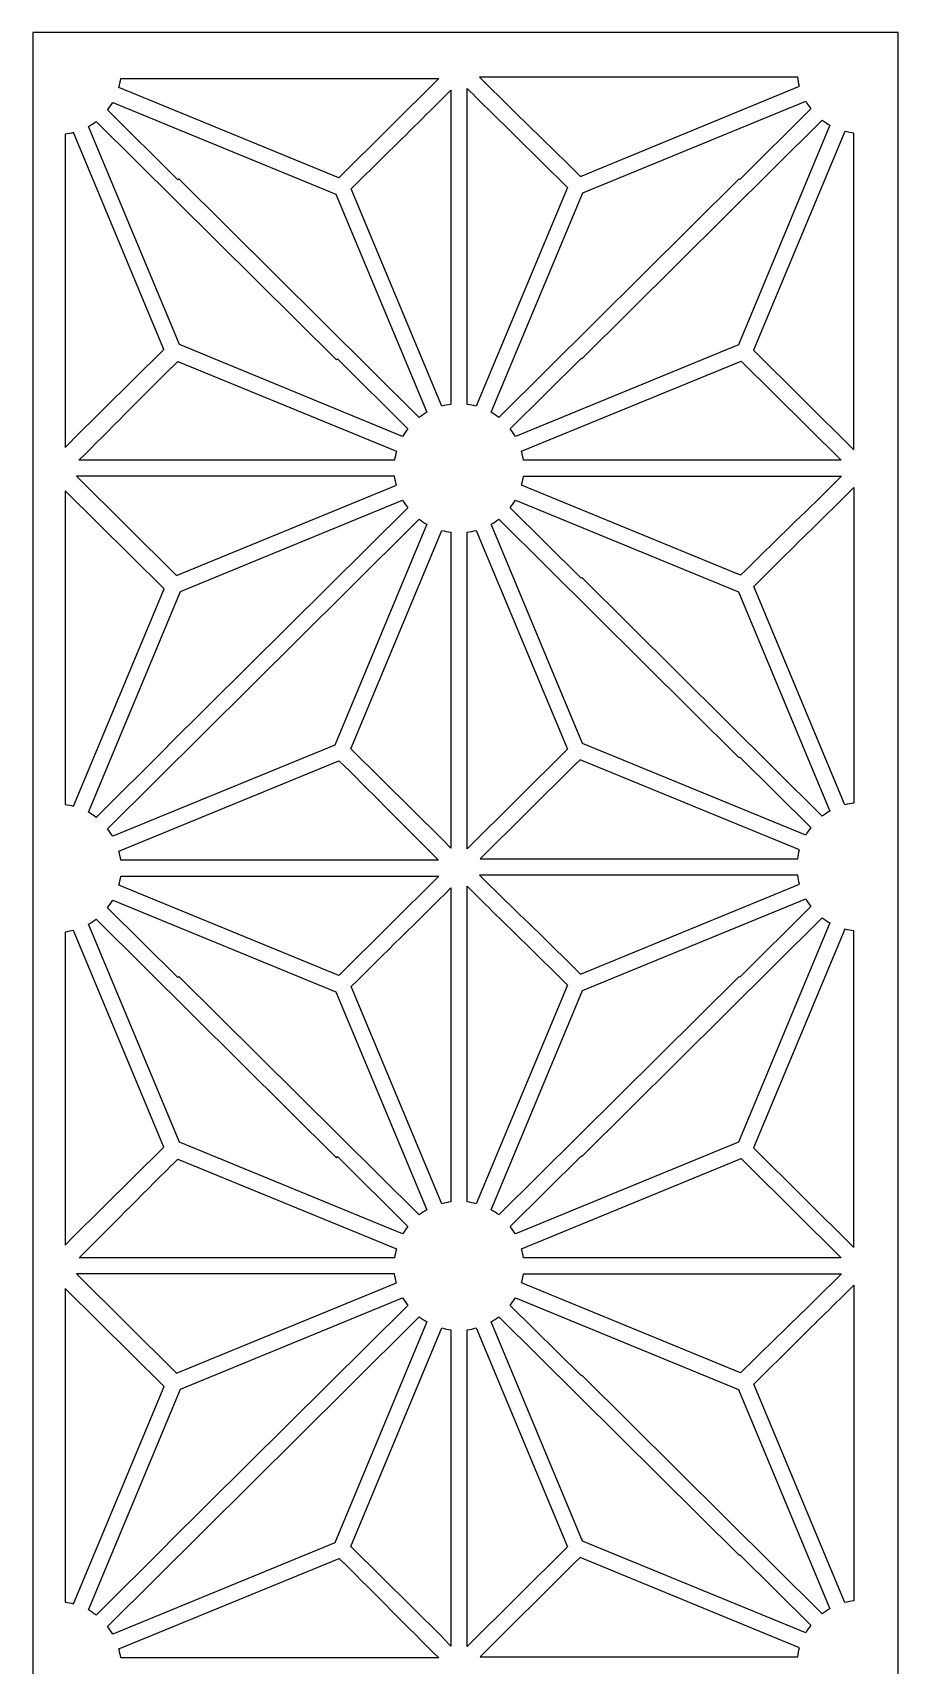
# Model space of a CAD drawing. Header units: centimetres. Extents: x -9 to 6.6, y -13.7 to 14.
# Drawn here: x -0.7 to 6.64, y 0.12 to 13.98 of the extents above; entities that cross this region are included whole.
import ezdxf

# ---------------------------------------------------------------- set-up
doc = ezdxf.new("R2010")
doc.units = ezdxf.units.CM
doc.header["$MEASUREMENT"] = 0
doc.layers.add('layer 1', color=7, linetype='Continuous')

msp = doc.modelspace()

# ---------------------------------------------------------------- linework, layer by layer
at = {"layer": 'layer 1', "color": 242}
for points, knots in [([(6.64498, 13.97715), (6.64498, 13.97715), (6.64498, 13.97714), (6.64498, 13.97714), (6.64498, 13.97714), (6.64498, 13.97714), (6.64498, 13.21276), (6.64498, 13.21276), (6.64498, 13.21276), (6.64498, 13.21276), (6.64498, 13.10754), (6.64498, 13.10754), (6.64498, 13.10754), (6.64498, 13.10754), (6.64498, 12.75012), (6.64498, 12.75012), (6.64498, 12.75012), (6.64498, 12.75012), (6.64498, 10.67243), (6.64498, 10.67243), (6.64498, 10.67243), (6.64498, 10.67243), (6.64498, 10.47246), (6.64498, 10.47246), (6.64498, 10.47246), (6.64498, 10.47246), (6.64498, 10.06116), (6.64498, 10.06116), (6.64498, 10.06116), (6.64498, 10.06116), (6.64498, 9.86755), (6.64498, 9.86755), (6.64498, 9.86755), (6.64498, 9.86755), (6.64498, 7.80981), (6.64498, 7.80981), (6.64498, 7.80981), (6.64498, 7.80981), (6.64498, 7.4524), (6.64498, 7.4524), (6.64498, 7.4524), (6.64498, 7.4524), (6.64498, 7.34716), (6.64498, 7.34716), (6.64498, 7.34716), (6.64498, 7.34716), (6.64498, 6.4402), (6.64498, 6.4402), (6.64498, 6.4402), (6.64498, 6.4402), (6.64498, 6.33498), (6.64498, 6.33498), (6.64498, 6.33498), (6.64498, 6.33498), (6.64498, 5.97756), (6.64498, 5.97756), (6.64498, 5.97756), (6.64498, 5.97756), (6.64498, 3.89988), (6.64498, 3.89988), (6.64498, 3.89988), (6.64498, 3.89988), (6.64498, 3.69991), (6.64498, 3.69991), (6.64498, 3.69991), (6.64498, 3.69991), (6.64498, 3.28861), (6.64498, 3.28861), (6.64498, 3.28861), (6.64498, 3.28861), (6.64498, 3.095), (6.64498, 3.095), (6.64498, 3.095), (6.64498, 3.095), (6.64498, 1.03726), (6.64498, 1.03726), (6.64498, 1.03726), (6.64498, 1.03726), (6.64498, 0.67984), (6.64498, 0.67984), (6.64498, 0.67984), (6.64498, 0.67984), (6.64498, 0.57461), (6.64498, 0.57461), (6.64498, 0.57461), (6.64498, 0.57461), (6.64498, -0.33235), (6.64498, -0.33235), (6.64498, -0.33235), (6.64498, -0.33235), (6.64498, -0.43758), (6.64498, -0.43758), (6.64498, -0.43758), (6.64498, -0.43758), (6.64498, -0.795), (6.64498, -0.795), (6.64498, -0.795), (6.64498, -0.795), (6.64498, -2.87268), (6.64498, -2.87268), (6.64498, -2.87268), (6.64498, -2.87268), (6.64498, -3.07265), (6.64498, -3.07265), (6.64498, -3.07265), (6.64498, -3.07265), (6.64498, -3.48395), (6.64498, -3.48395), (6.64498, -3.48395), (6.64498, -3.48395), (6.64498, -3.67756), (6.64498, -3.67756), (6.64498, -3.67756), (6.64498, -3.67756), (6.64498, -5.7353), (6.64498, -5.7353), (6.64498, -5.7353), (6.64498, -5.7353), (6.64498, -6.09272), (6.64498, -6.09272), (6.64498, -6.09272), (6.64498, -6.09272), (6.64498, -6.19795), (6.64498, -6.19795), (6.64498, -6.19795), (6.64498, -6.19795), (6.64498, -7.10491), (6.64498, -7.10491), (6.64498, -7.10491), (6.64498, -7.10491), (6.64498, -7.21014), (6.64498, -7.21014), (6.64498, -7.21014), (6.64498, -7.21014), (6.64498, -7.56755), (6.64498, -7.56755), (6.64498, -7.56755), (6.64498, -7.56755), (6.64498, -9.64524), (6.64498, -9.64524), (6.64498, -9.64524), (6.64498, -9.64524), (6.64498, -9.84521), (6.64498, -9.84521), (6.64498, -9.84521), (6.64498, -9.84521), (6.64498, -10.26286), (6.64498, -10.26286), (6.64498, -10.26286), (6.64498, -10.26286), (6.64498, -10.45647), (6.64498, -10.45647), (6.64498, -10.45647), (6.64498, -10.45647), (6.64498, -12.51421), (6.64498, -12.51421), (6.64498, -12.51421), (6.64498, -12.51421), (6.64498, -12.87163), (6.64498, -12.87163), (6.64498, -12.87163), (6.64498, -12.87163), (6.64498, -12.97686), (6.64498, -12.97686), (6.64498, -12.97686), (6.64498, -12.97686), (6.64498, -13.65199), (6.64498, -13.65199), (6.64498, -13.65199), (6.64498, -13.65199), (6.64498, -13.65199), (6.64498, -13.65199), (6.64498, -13.65199), (6.64498, -13.65199), (5.61894, -13.65199), (5.61894, -13.65199), (5.61894, -13.65199), (5.61894, -13.65199), (5.61894, -13.65199), (5.61894, -13.65199), (5.61894, -13.65199), (5.61894, -13.65199), (3.24766, -13.65199), (3.24766, -13.65199), (3.24766, -13.65199), (3.24766, -13.65199), (3.24766, -13.65199), (3.24766, -13.65199), (3.24766, -13.65199), (3.24766, -13.65199), (3.04619, -13.65199), (3.04619, -13.65199), (3.04619, -13.65199), (3.04619, -13.65199), (3.04619, -13.65199), (3.04619, -13.65199), (3.04619, -13.65199), (3.04619, -13.65199), (2.80461, -13.65199), (2.80461, -13.65199), (2.80461, -13.65199), (2.80461, -13.65199), (2.80461, -13.65199), (2.80461, -13.65199), (2.80461, -13.65199), (2.80461, -13.65199), (2.60235, -13.65199), (2.60235, -13.65199), (2.60235, -13.65199), (2.60235, -13.65199), (2.60235, -13.65199), (2.60235, -13.65199), (2.60235, -13.65199), (2.60235, -13.65199), (0.19562, -13.65199), (0.19562, -13.65199), (0.19562, -13.65199), (0.19562, -13.65199), (0.19562, -13.65199), (0.19562, -13.65199), (0.19562, -13.65199), (0.19562, -13.65199), (-0.69831, -13.65199), (-0.69831, -13.65199), (-0.69831, -13.65199), (-0.69831, -13.65199), (-0.69831, -13.65199), (-0.69831, -13.65199), (-0.69831, -13.65199), (-0.69831, -13.65199), (-0.69831, -12.78123), (-0.69831, -12.78123), (-0.69831, -12.78123), (-0.69831, -12.78123), (-0.69831, -10.34412), (-0.69831, -10.34412), (-0.69831, -10.34412), (-0.69831, -10.34412), (-0.69831, -10.13921), (-0.69831, -10.13921), (-0.69831, -10.13921), (-0.69831, -10.13921), (-0.69831, -10.11403), (-0.69831, -10.11403), (-0.69831, -10.11403), (-0.69831, -10.11403), (-0.69831, -9.97725), (-0.69831, -9.97725), (-0.69831, -9.97725), (-0.69831, -9.97725), (-0.69831, -9.95568), (-0.69831, -9.95568), (-0.69831, -9.95568), (-0.69831, -9.95568), (-0.69831, -9.76189), (-0.69831, -9.76189), (-0.69831, -9.76189), (-0.69831, -9.76189), (-0.69831, -7.32117), (-0.69831, -7.32117), (-0.69831, -7.32117), (-0.69831, -7.32117), (-0.69831, -6.00232), (-0.69831, -6.00232), (-0.69831, -6.00232), (-0.69831, -6.00232), (-0.69831, -3.56784), (-0.69831, -3.56784), (-0.69831, -3.56784), (-0.69831, -3.56784), (-0.69831, -3.36782), (-0.69831, -3.36782), (-0.69831, -3.36782), (-0.69831, -3.36782), (-0.69831, -3.34264), (-0.69831, -3.34264), (-0.69831, -3.34264), (-0.69831, -3.34264), (-0.69831, -3.20586), (-0.69831, -3.20586), (-0.69831, -3.20586), (-0.69831, -3.20586), (-0.69831, -3.1843), (-0.69831, -3.1843), (-0.69831, -3.1843), (-0.69831, -3.1843), (-0.69831, -2.98933), (-0.69831, -2.98933), (-0.69831, -2.98933), (-0.69831, -2.98933), (-0.69831, -0.54861), (-0.69831, -0.54861), (-0.69831, -0.54861), (-0.69831, -0.54861), (-0.69831, 0.77024), (-0.69831, 0.77024), (-0.69831, 0.77024), (-0.69831, 0.77024), (-0.69831, 3.20355), (-0.69831, 3.20355), (-0.69831, 3.20355), (-0.69831, 3.20355), (-0.69831, 3.40356), (-0.69831, 3.40356), (-0.69831, 3.40356), (-0.69831, 3.40356), (-0.69831, 3.42874), (-0.69831, 3.42874), (-0.69831, 3.42874), (-0.69831, 3.42874), (-0.69831, 3.56552), (-0.69831, 3.56552), (-0.69831, 3.56552), (-0.69831, 3.56552), (-0.69831, 3.58709), (-0.69831, 3.58709), (-0.69831, 3.58709), (-0.69831, 3.58709), (-0.69831, 3.78322), (-0.69831, 3.78322), (-0.69831, 3.78322), (-0.69831, 3.78322), (-0.69831, 6.22395), (-0.69831, 6.22395), (-0.69831, 6.22395), (-0.69831, 6.22395), (-0.69831, 7.54279), (-0.69831, 7.54279), (-0.69831, 7.54279), (-0.69831, 7.54279), (-0.69831, 9.97493), (-0.69831, 9.97493), (-0.69831, 9.97493), (-0.69831, 9.97493), (-0.69831, 10.17495), (-0.69831, 10.17495), (-0.69831, 10.17495), (-0.69831, 10.17495), (-0.69831, 10.20013), (-0.69831, 10.20013), (-0.69831, 10.20013), (-0.69831, 10.20013), (-0.69831, 10.33691), (-0.69831, 10.33691), (-0.69831, 10.33691), (-0.69831, 10.33691), (-0.69831, 10.35847), (-0.69831, 10.35847), (-0.69831, 10.35847), (-0.69831, 10.35847), (-0.69831, 10.55578), (-0.69831, 10.55578), (-0.69831, 10.55578), (-0.69831, 10.55578), (-0.69831, 12.99651), (-0.69831, 12.99651), (-0.69831, 12.99651), (-0.69831, 12.99651), (-0.69831, 13.97714), (-0.69831, 13.97714), (-0.69831, 13.97714), (-0.69831, 13.97714), (-0.69831, 13.97715), (-0.69831, 13.97715), (-0.69831, 13.97715), (-0.69831, 13.97715), (-0.0525, 13.97715), (-0.0525, 13.97715), (-0.0525, 13.97715), (-0.0525, 13.97715), (-0.0525, 13.97714), (-0.0525, 13.97714), (-0.0525, 13.97714), (-0.0525, 13.97714), (0.10287, 13.97714), (0.10287, 13.97714), (0.10287, 13.97714), (0.10287, 13.97714), (0.10287, 13.97715), (0.10287, 13.97715), (0.10287, 13.97715), (0.10287, 13.97715), (0.46266, 13.97715), (0.46266, 13.97715), (0.46266, 13.97715), (0.46266, 13.97715), (0.46266, 13.97714), (0.46266, 13.97714), (0.46266, 13.97714), (0.46266, 13.97714), (2.49027, 13.97714), (2.49027, 13.97714), (2.49027, 13.97714), (2.49027, 13.97714), (2.49027, 13.97715), (2.49027, 13.97715), (2.49027, 13.97715), (2.49027, 13.97715), (2.69915, 13.97715), (2.69915, 13.97715), (2.69915, 13.97715), (2.69915, 13.97715), (2.69915, 13.97714), (2.69915, 13.97714), (2.69915, 13.97714), (2.69915, 13.97714), (2.84944, 13.97714), (2.84944, 13.97714), (2.84944, 13.97714), (2.84944, 13.97714), (2.84944, 13.97715), (2.84944, 13.97715), (2.84944, 13.97715), (2.84944, 13.97715), (2.98713, 13.97715), (2.98713, 13.97715), (2.98713, 13.97715), (2.98713, 13.97715), (2.98713, 13.97714), (2.98713, 13.97714), (2.98713, 13.97714), (2.98713, 13.97714), (3.14598, 13.97714), (3.14598, 13.97714), (3.14598, 13.97714), (3.14598, 13.97714), (3.14598, 13.97715), (3.14598, 13.97715), (3.14598, 13.97715), (3.14598, 13.97715), (3.34114, 13.97715), (3.34114, 13.97715), (3.34114, 13.97715), (3.34114, 13.97715), (3.34114, 13.97714), (3.34114, 13.97714), (3.34114, 13.97714), (3.34114, 13.97714), (5.40204, 13.97714), (5.40204, 13.97714), (5.40204, 13.97714), (5.40204, 13.97714), (5.40204, 13.97715), (5.40204, 13.97715), (5.40204, 13.97715), (5.40204, 13.97715), (5.76183, 13.97715), (5.76183, 13.97715), (5.76183, 13.97715), (5.76183, 13.97715), (5.76183, 13.97714), (5.76183, 13.97714), (5.76183, 13.97714), (5.76183, 13.97714), (5.88476, 13.97714), (5.88476, 13.97714), (5.88476, 13.97714), (5.88476, 13.97714), (5.88476, 13.97715), (5.88476, 13.97715), (5.88476, 13.97715), (5.88476, 13.97715), (6.64498, 13.97715), (6.64498, 13.97715)], [0, 0, 0, 0, 0.00854701, 0.00854701, 0.00854701, 0.00854701, 0.01709402, 0.01709402, 0.01709402, 0.01709402, 0.02564103, 0.02564103, 0.02564103, 0.02564103, 0.03418803, 0.03418803, 0.03418803, 0.03418803, 0.04273504, 0.04273504, 0.04273504, 0.04273504, 0.05128205, 0.05128205, 0.05128205, 0.05128205, 0.05982906, 0.05982906, 0.05982906, 0.05982906, 0.06837607, 0.06837607, 0.06837607, 0.06837607, 0.07692308, 0.07692308, 0.07692308, 0.07692308, 0.08547009, 0.08547009, 0.08547009, 0.08547009, 0.09401709, 0.09401709, 0.09401709, 0.09401709, 0.1025641, 0.1025641, 0.1025641, 0.1025641, 0.11111111, 0.11111111, 0.11111111, 0.11111111, 0.11965812, 0.11965812, 0.11965812, 0.11965812, 0.12820513, 0.12820513, 0.12820513, 0.12820513, 0.13675214, 0.13675214, 0.13675214, 0.13675214, 0.14529915, 0.14529915, 0.14529915, 0.14529915, 0.15384615, 0.15384615, 0.15384615, 0.15384615, 0.16239316, 0.16239316, 0.16239316, 0.16239316, 0.17094017, 0.17094017, 0.17094017, 0.17094017, 0.17948718, 0.17948718, 0.17948718, 0.17948718, 0.18803419, 0.18803419, 0.18803419, 0.18803419, 0.1965812, 0.1965812, 0.1965812, 0.1965812, 0.20512821, 0.20512821, 0.20512821, 0.20512821, 0.21367521, 0.21367521, 0.21367521, 0.21367521, 0.22222222, 0.22222222, 0.22222222, 0.22222222, 0.23076923, 0.23076923, 0.23076923, 0.23076923, 0.23931624, 0.23931624, 0.23931624, 0.23931624, 0.24786325, 0.24786325, 0.24786325, 0.24786325, 0.25641026, 0.25641026, 0.25641026, 0.25641026, 0.26495726, 0.26495726, 0.26495726, 0.26495726, 0.27350427, 0.27350427, 0.27350427, 0.27350427, 0.28205128, 0.28205128, 0.28205128, 0.28205128, 0.29059829, 0.29059829, 0.29059829, 0.29059829, 0.2991453, 0.2991453, 0.2991453, 0.2991453, 0.30769231, 0.30769231, 0.30769231, 0.30769231, 0.31623932, 0.31623932, 0.31623932, 0.31623932, 0.32478632, 0.32478632, 0.32478632, 0.32478632, 0.33333333, 0.33333333, 0.33333333, 0.33333333, 0.34188034, 0.34188034, 0.34188034, 0.34188034, 0.35042735, 0.35042735, 0.35042735, 0.35042735, 0.35897436, 0.35897436, 0.35897436, 0.35897436, 0.36752137, 0.36752137, 0.36752137, 0.36752137, 0.37606838, 0.37606838, 0.37606838, 0.37606838, 0.38461538, 0.38461538, 0.38461538, 0.38461538, 0.39316239, 0.39316239, 0.39316239, 0.39316239, 0.4017094, 0.4017094, 0.4017094, 0.4017094, 0.41025641, 0.41025641, 0.41025641, 0.41025641, 0.41880342, 0.41880342, 0.41880342, 0.41880342, 0.42735043, 0.42735043, 0.42735043, 0.42735043, 0.43589744, 0.43589744, 0.43589744, 0.43589744, 0.44444444, 0.44444444, 0.44444444, 0.44444444, 0.45299145, 0.45299145, 0.45299145, 0.45299145, 0.46153846, 0.46153846, 0.46153846, 0.46153846, 0.47008547, 0.47008547, 0.47008547, 0.47008547, 0.47863248, 0.47863248, 0.47863248, 0.47863248, 0.48717949, 0.48717949, 0.48717949, 0.48717949, 0.4957265, 0.4957265, 0.4957265, 0.4957265, 0.5042735, 0.5042735, 0.5042735, 0.5042735, 0.51282051, 0.51282051, 0.51282051, 0.51282051, 0.52136752, 0.52136752, 0.52136752, 0.52136752, 0.52991453, 0.52991453, 0.52991453, 0.52991453, 0.53846154, 0.53846154, 0.53846154, 0.53846154, 0.54700855, 0.54700855, 0.54700855, 0.54700855, 0.55555556, 0.55555556, 0.55555556, 0.55555556, 0.56410256, 0.56410256, 0.56410256, 0.56410256, 0.57264957, 0.57264957, 0.57264957, 0.57264957, 0.58119658, 0.58119658, 0.58119658, 0.58119658, 0.58974359, 0.58974359, 0.58974359, 0.58974359, 0.5982906, 0.5982906, 0.5982906, 0.5982906, 0.60683761, 0.60683761, 0.60683761, 0.60683761, 0.61538462, 0.61538462, 0.61538462, 0.61538462, 0.62393162, 0.62393162, 0.62393162, 0.62393162, 0.63247863, 0.63247863, 0.63247863, 0.63247863, 0.64102564, 0.64102564, 0.64102564, 0.64102564, 0.64957265, 0.64957265, 0.64957265, 0.64957265, 0.65811966, 0.65811966, 0.65811966, 0.65811966, 0.66666667, 0.66666667, 0.66666667, 0.66666667, 0.67521368, 0.67521368, 0.67521368, 0.67521368, 0.68376068, 0.68376068, 0.68376068, 0.68376068, 0.69230769, 0.69230769, 0.69230769, 0.69230769, 0.7008547, 0.7008547, 0.7008547, 0.7008547, 0.70940171, 0.70940171, 0.70940171, 0.70940171, 0.71794872, 0.71794872, 0.71794872, 0.71794872, 0.72649573, 0.72649573, 0.72649573, 0.72649573, 0.73504274, 0.73504274, 0.73504274, 0.73504274, 0.74358974, 0.74358974, 0.74358974, 0.74358974, 0.75213675, 0.75213675, 0.75213675, 0.75213675, 0.76068376, 0.76068376, 0.76068376, 0.76068376, 0.76923077, 0.76923077, 0.76923077, 0.76923077, 0.77777778, 0.77777778, 0.77777778, 0.77777778, 0.78632479, 0.78632479, 0.78632479, 0.78632479, 0.79487179, 0.79487179, 0.79487179, 0.79487179, 0.8034188, 0.8034188, 0.8034188, 0.8034188, 0.81196581, 0.81196581, 0.81196581, 0.81196581, 0.82051282, 0.82051282, 0.82051282, 0.82051282, 0.82905983, 0.82905983, 0.82905983, 0.82905983, 0.83760684, 0.83760684, 0.83760684, 0.83760684, 0.84615385, 0.84615385, 0.84615385, 0.84615385, 0.85470085, 0.85470085, 0.85470085, 0.85470085, 0.86324786, 0.86324786, 0.86324786, 0.86324786, 0.87179487, 0.87179487, 0.87179487, 0.87179487, 0.88034188, 0.88034188, 0.88034188, 0.88034188, 0.88888889, 0.88888889, 0.88888889, 0.88888889, 0.8974359, 0.8974359, 0.8974359, 0.8974359, 0.90598291, 0.90598291, 0.90598291, 0.90598291, 0.91452991, 0.91452991, 0.91452991, 0.91452991, 0.92307692, 0.92307692, 0.92307692, 0.92307692, 0.93162393, 0.93162393, 0.93162393, 0.93162393, 0.94017094, 0.94017094, 0.94017094, 0.94017094, 0.94871795, 0.94871795, 0.94871795, 0.94871795, 0.95726496, 0.95726496, 0.95726496, 0.95726496, 0.96581197, 0.96581197, 0.96581197, 0.96581197, 0.97435897, 0.97435897, 0.97435897, 0.97435897, 0.98290598, 0.98290598, 0.98290598, 0.98290598, 1, 1, 1, 1]), ([(1.89744, 12.74433), (1.89744, 12.74433), (2.74625, 13.58754), (2.74625, 13.58754), (2.74625, 13.58754), (2.74625, 13.58754), (0.04825, 13.58754), (0.04825, 13.58754), (0.04825, 13.58754), (0.04498, 13.56158), (0.03987, 13.53618), (0.03307, 13.51148), (0.03307, 13.51148), (0.03307, 13.51148), (1.89744, 12.74433), (1.89744, 12.74433)], [0, 0, 0, 0, 0.2, 0.2, 0.2, 0.2, 0.4, 0.4, 0.4, 0.4, 0.6, 0.6, 0.6, 0.6, 1, 1, 1, 1]), ([(5.79137, 13.59786), (5.79464, 13.57189), (5.79974, 13.54649), (5.80654, 13.52179), (5.80654, 13.52179), (5.80654, 13.52179), (3.94808, 12.75707), (3.94808, 12.75707), (3.94808, 12.75707), (3.75369, 12.95047), (3.55734, 13.14169), (3.3606, 13.33239), (3.3606, 13.33239), (3.3606, 13.33239), (3.09338, 13.59786), (3.09338, 13.59786), (3.09338, 13.59786), (3.09338, 13.59786), (5.79137, 13.59786), (5.79137, 13.59786)], [0, 0, 0, 0, 0.16666667, 0.16666667, 0.16666667, 0.16666667, 0.33333333, 0.33333333, 0.33333333, 0.33333333, 0.5, 0.5, 0.5, 0.5, 0.66666667, 0.66666667, 0.66666667, 0.66666667, 1, 1, 1, 1]), ([(2.84944, 13.48952), (2.6645, 13.30393), (2.47726, 13.11916), (2.29181, 12.93581), (2.29181, 12.93581), (2.29181, 12.93581), (2.0041, 12.65), (2.0041, 12.65), (2.0041, 12.65), (2.0041, 12.65), (2.77288, 10.80625), (2.77288, 10.80625), (2.77288, 10.80625), (2.79775, 10.813), (2.8233, 10.81809), (2.84944, 10.82133), (2.84944, 10.82133), (2.84944, 10.82133), (2.84944, 13.48952), (2.84944, 13.48952)], [0, 0, 0, 0, 0.16666667, 0.16666667, 0.16666667, 0.16666667, 0.33333333, 0.33333333, 0.33333333, 0.33333333, 0.5, 0.5, 0.5, 0.5, 0.66666667, 0.66666667, 0.66666667, 0.66666667, 1, 1, 1, 1]), ([(3.39049, 13.10539), (3.25501, 13.23817), (3.11988, 13.37083), (2.98713, 13.50344), (2.98713, 13.50344), (2.98713, 13.50344), (2.98713, 10.82136), (2.98713, 10.82136), (2.98713, 10.82136), (3.01326, 10.81811), (3.03883, 10.81305), (3.0637, 10.80629), (3.0637, 10.80629), (3.0637, 10.80629), (3.83728, 12.66155), (3.83728, 12.66155), (3.83728, 12.66155), (3.83728, 12.66155), (3.39049, 13.10539), (3.39049, 13.10539)], [0, 0, 0, 0, 0.16666667, 0.16666667, 0.16666667, 0.16666667, 0.33333333, 0.33333333, 0.33333333, 0.33333333, 0.5, 0.5, 0.5, 0.5, 0.66666667, 0.66666667, 0.66666667, 0.66666667, 1, 1, 1, 1]), ([(1.87333, 12.6062), (1.87333, 12.6062), (-0.01968, 13.38514), (-0.01968, 13.38514), (-0.01968, 13.38514), (-0.03263, 13.36262), (-0.04716, 13.34111), (-0.0631, 13.32074), (-0.0631, 13.32074), (-0.0631, 13.32074), (0.53368, 12.7279), (0.53368, 12.7279), (0.53368, 12.7279), (0.53368, 12.7279), (0.54199, 12.73616), (0.54199, 12.73616), (0.54199, 12.73616), (0.54199, 12.73616), (2.58086, 10.71074), (2.58086, 10.71074), (2.58086, 10.71074), (2.60137, 10.72657), (2.62302, 10.741), (2.64569, 10.75387), (2.64569, 10.75387), (2.64569, 10.75387), (1.87333, 12.6062), (1.87333, 12.6062)], [0, 0, 0, 0, 0.125, 0.125, 0.125, 0.125, 0.25, 0.25, 0.25, 0.25, 0.375, 0.375, 0.375, 0.375, 0.5, 0.5, 0.5, 0.5, 0.625, 0.625, 0.625, 0.625, 0.75, 0.75, 0.75, 0.75, 1, 1, 1, 1]), ([(5.29923, 12.73154), (5.29923, 12.73154), (5.90271, 13.33104), (5.90271, 13.33104), (5.90271, 13.33104), (5.88677, 13.35141), (5.87225, 13.37293), (5.85929, 13.39545), (5.85929, 13.39545), (5.85929, 13.39545), (3.96779, 12.61713), (3.96779, 12.61713), (3.96779, 12.61713), (3.96779, 12.61713), (3.19088, 10.75389), (3.19088, 10.75389), (3.19088, 10.75389), (3.21355, 10.74101), (3.23521, 10.72659), (3.25571, 10.71075), (3.25571, 10.71075), (3.25571, 10.71075), (5.29458, 12.73616), (5.29458, 12.73616), (5.29458, 12.73616), (5.29458, 12.73616), (5.29923, 12.73154), (5.29923, 12.73154)], [0, 0, 0, 0, 0.125, 0.125, 0.125, 0.125, 0.25, 0.25, 0.25, 0.25, 0.375, 0.375, 0.375, 0.375, 0.5, 0.5, 0.5, 0.5, 0.625, 0.625, 0.625, 0.625, 0.75, 0.75, 0.75, 0.75, 1, 1, 1, 1]), ([(1.88673, 11.20686), (1.88673, 11.20686), (1.87842, 11.1986), (1.87842, 11.1986), (1.87842, 11.1986), (1.87842, 11.1986), (-0.16045, 13.22401), (-0.16045, 13.22401), (-0.16045, 13.22401), (-0.18095, 13.20818), (-0.20261, 13.19375), (-0.22528, 13.18089), (-0.22528, 13.18089), (-0.22528, 13.18089), (0.54708, 11.32856), (0.54708, 11.32856), (0.54708, 11.32856), (0.54708, 11.32856), (2.44008, 10.54962), (2.44008, 10.54962), (2.44008, 10.54962), (2.45304, 10.57214), (2.46756, 10.59366), (2.4835, 10.61403), (2.4835, 10.61403), (2.4835, 10.61403), (1.88673, 11.20686), (1.88673, 11.20686)], [0, 0, 0, 0, 0.125, 0.125, 0.125, 0.125, 0.25, 0.25, 0.25, 0.25, 0.375, 0.375, 0.375, 0.375, 0.5, 0.5, 0.5, 0.5, 0.625, 0.625, 0.625, 0.625, 0.75, 0.75, 0.75, 0.75, 1, 1, 1, 1]), ([(5.28799, 11.32794), (5.28799, 11.32794), (6.06491, 13.19121), (6.06491, 13.19121), (6.06491, 13.19121), (6.04224, 13.20407), (6.02058, 13.2185), (6.00007, 13.23433), (6.00007, 13.23433), (6.00007, 13.23433), (3.9612, 11.20892), (3.9612, 11.20892), (3.9612, 11.20892), (3.9612, 11.20892), (3.95655, 11.21354), (3.95655, 11.21354), (3.95655, 11.21354), (3.95655, 11.21354), (3.35307, 10.61403), (3.35307, 10.61403), (3.35307, 10.61403), (3.369, 10.59366), (3.38353, 10.57215), (3.39648, 10.54963), (3.39648, 10.54963), (3.39648, 10.54963), (5.28799, 11.32794), (5.28799, 11.32794)], [0, 0, 0, 0, 0.125, 0.125, 0.125, 0.125, 0.25, 0.25, 0.25, 0.25, 0.375, 0.375, 0.375, 0.375, 0.5, 0.5, 0.5, 0.5, 0.625, 0.625, 0.625, 0.625, 0.75, 0.75, 0.75, 0.75, 1, 1, 1, 1]), ([(-0.42294, 10.45387), (-0.42294, 10.45387), (-0.42294, 13.1142), (-0.42294, 13.1142), (-0.42294, 13.1142), (-0.39892, 13.11745), (-0.37539, 13.12224), (-0.35246, 13.12847), (-0.35246, 13.12847), (-0.35246, 13.12847), (0.41489, 11.28817), (0.41489, 11.28817), (0.41489, 11.28817), (0.41489, 11.28817), (-0.35957, 10.51986), (-0.35957, 10.51986), (-0.35957, 10.51986), (-0.35957, 10.51986), (-0.35924, 10.51856), (-0.35924, 10.51856), (-0.35924, 10.51856), (-0.35924, 10.51856), (-0.42294, 10.45387), (-0.42294, 10.45387)], [0, 0, 0, 0, 0.14285714, 0.14285714, 0.14285714, 0.14285714, 0.28571429, 0.28571429, 0.28571429, 0.28571429, 0.42857143, 0.42857143, 0.42857143, 0.42857143, 0.57142857, 0.57142857, 0.57142857, 0.57142857, 0.71428571, 0.71428571, 0.71428571, 0.71428571, 1, 1, 1, 1]), ([(5.41744, 11.28097), (5.41744, 11.28097), (6.1921, 13.13883), (6.1921, 13.13883), (6.1921, 13.13883), (6.21696, 13.13208), (6.24252, 13.12699), (6.26866, 13.12375), (6.26866, 13.12375), (6.26866, 13.12375), (6.26866, 10.43537), (6.26866, 10.43537), (6.26866, 10.43537), (6.26866, 10.43537), (5.41744, 11.28097), (5.41744, 11.28097)], [0, 0, 0, 0, 0.2, 0.2, 0.2, 0.2, 0.4, 0.4, 0.4, 0.4, 0.6, 0.6, 0.6, 0.6, 1, 1, 1, 1]), ([(0.53332, 11.18617), (0.53332, 11.18617), (0.47974, 11.13263), (0.47974, 11.13263), (0.47974, 11.13263), (0.47974, 11.13263), (0.47922, 11.13388), (0.47922, 11.13388), (0.47922, 11.13388), (0.21686, 10.87325), (-0.04463, 10.606), (-0.30595, 10.34722), (-0.30595, 10.34722), (-0.30595, 10.34722), (2.37216, 10.34722), (2.37216, 10.34722), (2.37216, 10.34722), (2.37542, 10.37319), (2.38053, 10.39858), (2.38733, 10.42329), (2.38733, 10.42329), (2.38733, 10.42329), (0.53332, 11.18617), (0.53332, 11.18617)], [0, 0, 0, 0, 0.14285714, 0.14285714, 0.14285714, 0.14285714, 0.28571429, 0.28571429, 0.28571429, 0.28571429, 0.42857143, 0.42857143, 0.42857143, 0.42857143, 0.57142857, 0.57142857, 0.57142857, 0.57142857, 0.71428571, 0.71428571, 0.71428571, 0.71428571, 1, 1, 1, 1]), ([(5.31102, 11.18937), (5.31102, 11.18937), (3.44923, 10.42328), (3.44923, 10.42328), (3.44923, 10.42328), (3.45603, 10.39858), (3.46114, 10.37319), (3.46441, 10.34722), (3.46441, 10.34722), (3.46441, 10.34722), (6.15876, 10.34722), (6.15876, 10.34722), (6.15876, 10.34722), (6.15876, 10.34722), (5.31102, 11.18937), (5.31102, 11.18937)], [0, 0, 0, 0, 0.2, 0.2, 0.2, 0.2, 0.4, 0.4, 0.4, 0.4, 0.6, 0.6, 0.6, 0.6, 1, 1, 1, 1]), ([(0.52297, 9.36724), (0.52297, 9.36724), (-0.32584, 10.21044), (-0.32584, 10.21044), (-0.32584, 10.21044), (-0.32584, 10.21044), (2.37216, 10.21044), (2.37216, 10.21044), (2.37216, 10.21044), (2.37542, 10.18448), (2.38054, 10.15908), (2.38734, 10.13438), (2.38734, 10.13438), (2.38734, 10.13438), (0.52297, 9.36724), (0.52297, 9.36724)], [0, 0, 0, 0, 0.2, 0.2, 0.2, 0.2, 0.4, 0.4, 0.4, 0.4, 0.6, 0.6, 0.6, 0.6, 1, 1, 1, 1]), ([(5.30609, 9.37032), (5.53133, 9.59445), (5.75922, 9.81563), (5.98729, 10.03649), (5.98729, 10.03649), (5.98729, 10.03649), (6.16241, 10.21044), (6.16241, 10.21044), (6.16241, 10.21044), (6.16241, 10.21044), (3.46441, 10.21044), (3.46441, 10.21044), (3.46441, 10.21044), (3.46114, 10.18448), (3.45604, 10.15908), (3.44924, 10.13438), (3.44924, 10.13438), (3.44924, 10.13438), (5.30609, 9.37032), (5.30609, 9.37032)], [0, 0, 0, 0, 0.16666667, 0.16666667, 0.16666667, 0.16666667, 0.33333333, 0.33333333, 0.33333333, 0.33333333, 0.5, 0.5, 0.5, 0.5, 0.66666667, 0.66666667, 0.66666667, 0.66666667, 1, 1, 1, 1]), ([(-0.42294, 7.42508), (-0.42294, 7.42508), (-0.42294, 10.08825), (-0.42294, 10.08825), (-0.42294, 10.08825), (-0.42294, 10.08825), (0.41631, 9.25454), (0.41631, 9.25454), (0.41631, 9.25454), (0.41631, 9.25454), (-0.35247, 7.41079), (-0.35247, 7.41079), (-0.35247, 7.41079), (-0.37541, 7.41701), (-0.39892, 7.42183), (-0.42294, 7.42508)], [0, 0, 0, 0, 0.2, 0.2, 0.2, 0.2, 0.4, 0.4, 0.4, 0.4, 0.6, 0.6, 0.6, 0.6, 1, 1, 1, 1]), ([(0.55632, 9.23291), (0.55632, 9.23291), (-0.22528, 7.35841), (-0.22528, 7.35841), (-0.22528, 7.35841), (-0.20261, 7.34554), (-0.18096, 7.33111), (-0.16045, 7.31528), (-0.16045, 7.31528), (-0.16045, 7.31528), (0.44556, 7.9173), (0.44556, 7.9173), (0.44556, 7.9173), (0.44556, 7.9173), (0.44463, 7.91822), (0.44463, 7.91822), (0.44463, 7.91822), (0.44463, 7.91822), (2.48351, 9.94364), (2.48351, 9.94364), (2.48351, 9.94364), (2.46757, 9.96401), (2.45304, 9.98552), (2.44009, 10.00804), (2.44009, 10.00804), (2.44009, 10.00804), (0.55632, 9.23291), (0.55632, 9.23291)], [0, 0, 0, 0, 0.125, 0.125, 0.125, 0.125, 0.25, 0.25, 0.25, 0.25, 0.375, 0.375, 0.375, 0.375, 0.5, 0.5, 0.5, 0.5, 0.625, 0.625, 0.625, 0.625, 0.75, 0.75, 0.75, 0.75, 1, 1, 1, 1]), ([(3.95541, 9.34526), (3.95541, 9.34526), (3.9612, 9.35101), (3.9612, 9.35101), (3.9612, 9.35101), (3.9612, 9.35101), (6.00007, 7.32561), (6.00007, 7.32561), (6.00007, 7.32561), (6.02057, 7.34144), (6.04223, 7.35587), (6.0649, 7.36874), (6.0649, 7.36874), (6.0649, 7.36874), (5.28913, 9.22925), (5.28913, 9.22925), (5.28913, 9.22925), (5.28913, 9.22925), (3.39649, 10.00804), (3.39649, 10.00804), (3.39649, 10.00804), (3.38353, 9.98552), (3.36901, 9.964), (3.35307, 9.94363), (3.35307, 9.94363), (3.35307, 9.94363), (3.95541, 9.34526), (3.95541, 9.34526)], [0, 0, 0, 0, 0.125, 0.125, 0.125, 0.125, 0.25, 0.25, 0.25, 0.25, 0.375, 0.375, 0.375, 0.375, 0.5, 0.5, 0.5, 0.5, 0.625, 0.625, 0.625, 0.625, 0.75, 0.75, 0.75, 0.75, 1, 1, 1, 1]), ([(5.69024, 9.54635), (5.69024, 9.54635), (5.45243, 9.31011), (5.45243, 9.31011), (5.45243, 9.31011), (5.45243, 9.31011), (5.45277, 9.30996), (5.45277, 9.30996), (5.45277, 9.30996), (5.45277, 9.30996), (5.41859, 9.2762), (5.41859, 9.2762), (5.41859, 9.2762), (5.41859, 9.2762), (6.19208, 7.42115), (6.19208, 7.42115), (6.19208, 7.42115), (6.21695, 7.4279), (6.24252, 7.43297), (6.26866, 7.43621), (6.26866, 7.43621), (6.26866, 7.43621), (6.26866, 10.11603), (6.26866, 10.11603), (6.26866, 10.11603), (6.07873, 9.92631), (5.88394, 9.7365), (5.69024, 9.54635)], [0, 0, 0, 0, 0.125, 0.125, 0.125, 0.125, 0.25, 0.25, 0.25, 0.25, 0.375, 0.375, 0.375, 0.375, 0.5, 0.5, 0.5, 0.5, 0.625, 0.625, 0.625, 0.625, 0.75, 0.75, 0.75, 0.75, 1, 1, 1, 1]), ([(1.97485, 9.24491), (1.97485, 9.24491), (1.97578, 9.24398), (1.97578, 9.24398), (1.97578, 9.24398), (1.97578, 9.24398), (-0.06309, 7.21857), (-0.06309, 7.21857), (-0.06309, 7.21857), (-0.04715, 7.1982), (-0.03263, 7.17668), (-0.01967, 7.15416), (-0.01967, 7.15416), (-0.01967, 7.15416), (1.86409, 7.92929), (1.86409, 7.92929), (1.86409, 7.92929), (1.86409, 7.92929), (2.64569, 9.80379), (2.64569, 9.80379), (2.64569, 9.80379), (2.62302, 9.81666), (2.60136, 9.83108), (2.58086, 9.84692), (2.58086, 9.84692), (2.58086, 9.84692), (1.97485, 9.24491), (1.97485, 9.24491)], [0, 0, 0, 0, 0.125, 0.125, 0.125, 0.125, 0.25, 0.25, 0.25, 0.25, 0.375, 0.375, 0.375, 0.375, 0.5, 0.5, 0.5, 0.5, 0.625, 0.625, 0.625, 0.625, 0.75, 0.75, 0.75, 0.75, 1, 1, 1, 1]), ([(3.96665, 7.94327), (3.96665, 7.94327), (5.8593, 7.16448), (5.8593, 7.16448), (5.8593, 7.16448), (5.87225, 7.187), (5.88678, 7.20851), (5.90272, 7.22888), (5.90272, 7.22888), (5.90272, 7.22888), (5.30037, 7.82726), (5.30037, 7.82726), (5.30037, 7.82726), (5.30037, 7.82726), (5.29458, 7.82151), (5.29458, 7.82151), (5.29458, 7.82151), (5.29458, 7.82151), (3.25571, 9.84692), (3.25571, 9.84692), (3.25571, 9.84692), (3.2352, 9.83109), (3.21354, 9.81666), (3.19087, 9.80379), (3.19087, 9.80379), (3.19087, 9.80379), (3.96665, 7.94327), (3.96665, 7.94327)], [0, 0, 0, 0, 0.125, 0.125, 0.125, 0.125, 0.25, 0.25, 0.25, 0.25, 0.375, 0.375, 0.375, 0.375, 0.5, 0.5, 0.5, 0.5, 0.625, 0.625, 0.625, 0.625, 0.75, 0.75, 0.75, 0.75, 1, 1, 1, 1]), ([(2.77998, 7.1244), (2.77998, 7.1244), (2.77965, 7.1231), (2.77965, 7.1231), (2.77965, 7.1231), (2.77965, 7.1231), (2.84944, 7.05223), (2.84944, 7.05223), (2.84944, 7.05223), (2.84944, 7.05223), (2.84944, 9.73631), (2.84944, 9.73631), (2.84944, 9.73631), (2.8233, 9.73956), (2.79773, 9.74462), (2.77287, 9.75138), (2.77287, 9.75138), (2.77287, 9.75138), (2.00011, 7.89808), (2.00011, 7.89808), (2.00011, 7.89808), (2.00011, 7.89808), (2.77998, 7.1244), (2.77998, 7.1244)], [0, 0, 0, 0, 0.14285714, 0.14285714, 0.14285714, 0.14285714, 0.28571429, 0.28571429, 0.28571429, 0.28571429, 0.42857143, 0.42857143, 0.42857143, 0.42857143, 0.57142857, 0.57142857, 0.57142857, 0.57142857, 0.71428571, 0.71428571, 0.71428571, 0.71428571, 1, 1, 1, 1]), ([(3.83834, 7.89356), (3.83834, 7.89356), (3.06368, 9.75141), (3.06368, 9.75141), (3.06368, 9.75141), (3.03882, 9.74466), (3.01326, 9.73958), (2.98713, 9.73634), (2.98713, 9.73634), (2.98713, 9.73634), (2.98713, 7.04796), (2.98713, 7.04796), (2.98713, 7.04796), (2.98713, 7.04796), (3.83834, 7.89356), (3.83834, 7.89356)], [0, 0, 0, 0, 0.2, 0.2, 0.2, 0.2, 0.4, 0.4, 0.4, 0.4, 0.6, 0.6, 0.6, 0.6, 1, 1, 1, 1]), ([(1.9001, 7.79607), (1.9001, 7.79607), (0.03308, 7.02782), (0.03308, 7.02782), (0.03308, 7.02782), (0.03988, 7.00312), (0.04498, 6.97773), (0.04825, 6.95176), (0.04825, 6.95176), (0.04825, 6.95176), (2.74492, 6.95176), (2.74492, 6.95176), (2.74492, 6.95176), (2.47743, 7.21625), (2.20976, 7.48998), (1.94119, 7.75678), (1.94119, 7.75678), (1.94119, 7.75678), (1.94067, 7.75554), (1.94067, 7.75554), (1.94067, 7.75554), (1.94067, 7.75554), (1.9001, 7.79607), (1.9001, 7.79607)], [0, 0, 0, 0, 0.14285714, 0.14285714, 0.14285714, 0.14285714, 0.28571429, 0.28571429, 0.28571429, 0.28571429, 0.42857143, 0.42857143, 0.42857143, 0.42857143, 0.57142857, 0.57142857, 0.57142857, 0.57142857, 0.71428571, 0.71428571, 0.71428571, 0.71428571, 1, 1, 1, 1]), ([(3.94594, 7.80374), (3.94594, 7.80374), (5.80655, 7.03814), (5.80655, 7.03814), (5.80655, 7.03814), (5.79975, 7.01344), (5.79464, 6.98804), (5.79137, 6.96208), (5.79137, 6.96208), (5.79137, 6.96208), (3.09702, 6.96208), (3.09702, 6.96208), (3.09702, 6.96208), (3.09702, 6.96208), (3.89585, 7.75564), (3.89585, 7.75564), (3.89585, 7.75564), (3.89585, 7.75564), (3.89626, 7.75467), (3.89626, 7.75467), (3.89626, 7.75467), (3.89626, 7.75467), (3.94594, 7.80374), (3.94594, 7.80374)], [0, 0, 0, 0, 0.14285714, 0.14285714, 0.14285714, 0.14285714, 0.28571429, 0.28571429, 0.28571429, 0.28571429, 0.42857143, 0.42857143, 0.42857143, 0.42857143, 0.57142857, 0.57142857, 0.57142857, 0.57142857, 0.71428571, 0.71428571, 0.71428571, 0.71428571, 1, 1, 1, 1]), ([(1.89744, 5.97178), (1.89744, 5.97178), (2.74625, 6.81498), (2.74625, 6.81498), (2.74625, 6.81498), (2.74625, 6.81498), (0.04825, 6.81498), (0.04825, 6.81498), (0.04825, 6.81498), (0.04498, 6.78902), (0.03987, 6.76362), (0.03307, 6.73892), (0.03307, 6.73892), (0.03307, 6.73892), (1.89744, 5.97178), (1.89744, 5.97178)], [0, 0, 0, 0, 0.2, 0.2, 0.2, 0.2, 0.4, 0.4, 0.4, 0.4, 0.6, 0.6, 0.6, 0.6, 1, 1, 1, 1]), ([(5.79137, 6.8253), (5.79464, 6.79933), (5.79974, 6.77393), (5.80654, 6.74923), (5.80654, 6.74923), (5.80654, 6.74923), (3.94891, 5.98486), (3.94891, 5.98486), (3.94891, 5.98486), (3.73836, 6.19434), (3.52551, 6.40127), (3.31237, 6.60775), (3.31237, 6.60775), (3.31237, 6.60775), (3.09338, 6.8253), (3.09338, 6.8253), (3.09338, 6.8253), (3.09338, 6.8253), (5.79137, 6.8253), (5.79137, 6.8253)], [0, 0, 0, 0, 0.16666667, 0.16666667, 0.16666667, 0.16666667, 0.33333333, 0.33333333, 0.33333333, 0.33333333, 0.5, 0.5, 0.5, 0.5, 0.66666667, 0.66666667, 0.66666667, 0.66666667, 1, 1, 1, 1]), ([(2.84944, 6.71697), (2.56824, 6.43478), (2.28172, 6.15447), (2.00427, 5.87821), (2.00427, 5.87821), (2.00427, 5.87821), (2.77288, 4.03486), (2.77288, 4.03486), (2.77288, 4.03486), (2.79775, 4.04162), (2.8233, 4.0467), (2.84944, 4.04995), (2.84944, 4.04995), (2.84944, 4.04995), (2.84944, 6.71697), (2.84944, 6.71697)], [0, 0, 0, 0, 0.2, 0.2, 0.2, 0.2, 0.4, 0.4, 0.4, 0.4, 0.6, 0.6, 0.6, 0.6, 1, 1, 1, 1]), ([(3.47858, 6.24649), (3.31368, 6.40813), (3.14864, 6.56953), (2.98713, 6.73088), (2.98713, 6.73088), (2.98713, 6.73088), (2.98713, 4.04997), (2.98713, 4.04997), (2.98713, 4.04997), (3.01326, 4.04673), (3.03883, 4.04166), (3.0637, 4.03491), (3.0637, 4.03491), (3.0637, 4.03491), (3.83728, 5.89016), (3.83728, 5.89016), (3.83728, 5.89016), (3.83728, 5.89016), (3.47858, 6.24649), (3.47858, 6.24649)], [0, 0, 0, 0, 0.16666667, 0.16666667, 0.16666667, 0.16666667, 0.33333333, 0.33333333, 0.33333333, 0.33333333, 0.5, 0.5, 0.5, 0.5, 0.66666667, 0.66666667, 0.66666667, 0.66666667, 1, 1, 1, 1]), ([(1.87392, 5.8334), (1.87392, 5.8334), (-0.01968, 6.61258), (-0.01968, 6.61258), (-0.01968, 6.61258), (-0.03263, 6.59006), (-0.04716, 6.56855), (-0.0631, 6.54818), (-0.0631, 6.54818), (-0.0631, 6.54818), (0.53309, 5.95593), (0.53309, 5.95593), (0.53309, 5.95593), (0.53309, 5.95593), (0.54199, 5.96477), (0.54199, 5.96477), (0.54199, 5.96477), (0.54199, 5.96477), (2.58086, 3.93936), (2.58086, 3.93936), (2.58086, 3.93936), (2.60137, 3.95519), (2.62302, 3.96962), (2.64569, 3.98248), (2.64569, 3.98248), (2.64569, 3.98248), (1.87392, 5.8334), (1.87392, 5.8334)], [0, 0, 0, 0, 0.125, 0.125, 0.125, 0.125, 0.25, 0.25, 0.25, 0.25, 0.375, 0.375, 0.375, 0.375, 0.5, 0.5, 0.5, 0.5, 0.625, 0.625, 0.625, 0.625, 0.75, 0.75, 0.75, 0.75, 1, 1, 1, 1]), ([(5.29982, 5.95957), (5.29982, 5.95957), (5.90271, 6.55849), (5.90271, 6.55849), (5.90271, 6.55849), (5.88677, 6.57885), (5.87225, 6.60037), (5.85929, 6.62289), (5.85929, 6.62289), (5.85929, 6.62289), (3.9672, 5.84433), (3.9672, 5.84433), (3.9672, 5.84433), (3.9672, 5.84433), (3.19088, 3.9825), (3.19088, 3.9825), (3.19088, 3.9825), (3.21355, 3.96963), (3.23521, 3.95521), (3.25571, 3.93937), (3.25571, 3.93937), (3.25571, 3.93937), (5.29458, 5.96478), (5.29458, 5.96478), (5.29458, 5.96478), (5.29458, 5.96478), (5.29982, 5.95957), (5.29982, 5.95957)], [0, 0, 0, 0, 0.125, 0.125, 0.125, 0.125, 0.25, 0.25, 0.25, 0.25, 0.375, 0.375, 0.375, 0.375, 0.5, 0.5, 0.5, 0.5, 0.625, 0.625, 0.625, 0.625, 0.75, 0.75, 0.75, 0.75, 1, 1, 1, 1]), ([(1.88732, 4.43489), (1.88732, 4.43489), (1.87842, 4.42605), (1.87842, 4.42605), (1.87842, 4.42605), (1.87842, 4.42605), (-0.16045, 6.45146), (-0.16045, 6.45146), (-0.16045, 6.45146), (-0.18095, 6.43562), (-0.20261, 6.4212), (-0.22528, 6.40833), (-0.22528, 6.40833), (-0.22528, 6.40833), (0.54649, 4.55742), (0.54649, 4.55742), (0.54649, 4.55742), (0.54649, 4.55742), (2.44008, 3.77824), (2.44008, 3.77824), (2.44008, 3.77824), (2.45304, 3.80076), (2.46756, 3.82228), (2.4835, 3.84265), (2.4835, 3.84265), (2.4835, 3.84265), (1.88732, 4.43489), (1.88732, 4.43489)], [0, 0, 0, 0, 0.125, 0.125, 0.125, 0.125, 0.25, 0.25, 0.25, 0.25, 0.375, 0.375, 0.375, 0.375, 0.5, 0.5, 0.5, 0.5, 0.625, 0.625, 0.625, 0.625, 0.75, 0.75, 0.75, 0.75, 1, 1, 1, 1]), ([(5.28858, 4.5568), (5.28858, 4.5568), (6.06491, 6.41865), (6.06491, 6.41865), (6.06491, 6.41865), (6.04224, 6.43151), (6.02058, 6.44594), (6.00007, 6.46177), (6.00007, 6.46177), (6.00007, 6.46177), (3.9612, 4.43636), (3.9612, 4.43636), (3.9612, 4.43636), (3.9612, 4.43636), (3.95596, 4.44156), (3.95596, 4.44156), (3.95596, 4.44156), (3.95596, 4.44156), (3.35307, 3.84264), (3.35307, 3.84264), (3.35307, 3.84264), (3.369, 3.82227), (3.38353, 3.80076), (3.39648, 3.77824), (3.39648, 3.77824), (3.39648, 3.77824), (5.28858, 4.5568), (5.28858, 4.5568)], [0, 0, 0, 0, 0.125, 0.125, 0.125, 0.125, 0.25, 0.25, 0.25, 0.25, 0.375, 0.375, 0.375, 0.375, 0.5, 0.5, 0.5, 0.5, 0.625, 0.625, 0.625, 0.625, 0.75, 0.75, 0.75, 0.75, 1, 1, 1, 1]), ([(-0.42294, 3.68249), (-0.42294, 3.68249), (-0.42294, 6.34164), (-0.42294, 6.34164), (-0.42294, 6.34164), (-0.39892, 6.3449), (-0.37539, 6.34969), (-0.35246, 6.35592), (-0.35246, 6.35592), (-0.35246, 6.35592), (0.41454, 4.51644), (0.41454, 4.51644), (0.41454, 4.51644), (0.41454, 4.51644), (-0.35957, 3.74847), (-0.35957, 3.74847), (-0.35957, 3.74847), (-0.35957, 3.74847), (-0.35924, 3.74718), (-0.35924, 3.74718), (-0.35924, 3.74718), (-0.35924, 3.74718), (-0.42294, 3.68249), (-0.42294, 3.68249)], [0, 0, 0, 0, 0.14285714, 0.14285714, 0.14285714, 0.14285714, 0.28571429, 0.28571429, 0.28571429, 0.28571429, 0.42857143, 0.42857143, 0.42857143, 0.42857143, 0.57142857, 0.57142857, 0.57142857, 0.57142857, 0.71428571, 0.71428571, 0.71428571, 0.71428571, 1, 1, 1, 1]), ([(5.41744, 4.50841), (5.41744, 4.50841), (6.1921, 6.36627), (6.1921, 6.36627), (6.1921, 6.36627), (6.21696, 6.35952), (6.24252, 6.35443), (6.26866, 6.35119), (6.26866, 6.35119), (6.26866, 6.35119), (6.26866, 3.66281), (6.26866, 3.66281), (6.26866, 3.66281), (6.26866, 3.66281), (5.41744, 4.50841), (5.41744, 4.50841)], [0, 0, 0, 0, 0.2, 0.2, 0.2, 0.2, 0.4, 0.4, 0.4, 0.4, 0.6, 0.6, 0.6, 0.6, 1, 1, 1, 1]), ([(0.53415, 4.41444), (0.53415, 4.41444), (0.47974, 4.36008), (0.47974, 4.36008), (0.47974, 4.36008), (0.47974, 4.36008), (0.47922, 4.36132), (0.47922, 4.36132), (0.47922, 4.36132), (0.21725, 4.10108), (-0.04384, 3.83425), (-0.30476, 3.57584), (-0.30476, 3.57584), (-0.30476, 3.57584), (2.37216, 3.57584), (2.37216, 3.57584), (2.37216, 3.57584), (2.37542, 3.6018), (2.38053, 3.6272), (2.38733, 3.6519), (2.38733, 3.6519), (2.38733, 3.6519), (0.53415, 4.41444), (0.53415, 4.41444)], [0, 0, 0, 0, 0.14285714, 0.14285714, 0.14285714, 0.14285714, 0.28571429, 0.28571429, 0.28571429, 0.28571429, 0.42857143, 0.42857143, 0.42857143, 0.42857143, 0.57142857, 0.57142857, 0.57142857, 0.57142857, 0.71428571, 0.71428571, 0.71428571, 0.71428571, 1, 1, 1, 1]), ([(5.35961, 4.36972), (5.35961, 4.36972), (5.35952, 4.36952), (5.35952, 4.36952), (5.35952, 4.36952), (5.35952, 4.36952), (5.31062, 4.41782), (5.31062, 4.41782), (5.31062, 4.41782), (5.31062, 4.41782), (3.44923, 3.6519), (3.44923, 3.6519), (3.44923, 3.6519), (3.45603, 3.6272), (3.46114, 3.6018), (3.46441, 3.57584), (3.46441, 3.57584), (3.46441, 3.57584), (6.15876, 3.57584), (6.15876, 3.57584), (6.15876, 3.57584), (6.15876, 3.57584), (5.35961, 4.36972), (5.35961, 4.36972)], [0, 0, 0, 0, 0.14285714, 0.14285714, 0.14285714, 0.14285714, 0.28571429, 0.28571429, 0.28571429, 0.28571429, 0.42857143, 0.42857143, 0.42857143, 0.42857143, 0.57142857, 0.57142857, 0.57142857, 0.57142857, 0.71428571, 0.71428571, 0.71428571, 0.71428571, 1, 1, 1, 1]), ([(0.52297, 2.59585), (0.52297, 2.59585), (-0.32584, 3.43906), (-0.32584, 3.43906), (-0.32584, 3.43906), (-0.32584, 3.43906), (2.37216, 3.43906), (2.37216, 3.43906), (2.37216, 3.43906), (2.37542, 3.4131), (2.38054, 3.3877), (2.38734, 3.363), (2.38734, 3.363), (2.38734, 3.363), (0.52297, 2.59585), (0.52297, 2.59585)], [0, 0, 0, 0, 0.2, 0.2, 0.2, 0.2, 0.4, 0.4, 0.4, 0.4, 0.6, 0.6, 0.6, 0.6, 1, 1, 1, 1]), ([(5.30692, 2.59859), (5.51633, 2.80695), (5.72803, 3.01277), (5.94002, 3.21815), (5.94002, 3.21815), (5.94002, 3.21815), (6.16241, 3.43906), (6.16241, 3.43906), (6.16241, 3.43906), (6.16241, 3.43906), (3.46441, 3.43906), (3.46441, 3.43906), (3.46441, 3.43906), (3.46114, 3.41309), (3.45604, 3.38769), (3.44924, 3.36299), (3.44924, 3.36299), (3.44924, 3.36299), (5.30692, 2.59859), (5.30692, 2.59859)], [0, 0, 0, 0, 0.16666667, 0.16666667, 0.16666667, 0.16666667, 0.33333333, 0.33333333, 0.33333333, 0.33333333, 0.5, 0.5, 0.5, 0.5, 0.66666667, 0.66666667, 0.66666667, 0.66666667, 1, 1, 1, 1]), ([(5.78336, 2.8663), (5.78336, 2.8663), (5.4185, 2.50385), (5.4185, 2.50385), (5.4185, 2.50385), (5.4185, 2.50385), (6.19208, 0.64859), (6.19208, 0.64859), (6.19208, 0.64859), (6.21695, 0.65535), (6.24252, 0.66041), (6.26866, 0.66366), (6.26866, 0.66366), (6.26866, 0.66366), (6.26866, 3.34465), (6.26866, 3.34465), (6.26866, 3.34465), (6.10915, 3.18531), (5.94621, 3.02591), (5.78336, 2.8663)], [0, 0, 0, 0, 0.16666667, 0.16666667, 0.16666667, 0.16666667, 0.33333333, 0.33333333, 0.33333333, 0.33333333, 0.5, 0.5, 0.5, 0.5, 0.66666667, 0.66666667, 0.66666667, 0.66666667, 1, 1, 1, 1]), ([(-0.42294, 0.65252), (-0.42294, 0.65252), (-0.42294, 3.31569), (-0.42294, 3.31569), (-0.42294, 3.31569), (-0.42294, 3.31569), (0.41631, 2.48198), (0.41631, 2.48198), (0.41631, 2.48198), (0.41631, 2.48198), (-0.35247, 0.63823), (-0.35247, 0.63823), (-0.35247, 0.63823), (-0.37541, 0.64446), (-0.39892, 0.64927), (-0.42294, 0.65252)], [0, 0, 0, 0, 0.2, 0.2, 0.2, 0.2, 0.4, 0.4, 0.4, 0.4, 0.6, 0.6, 0.6, 0.6, 1, 1, 1, 1]), ([(0.55691, 2.46177), (0.55691, 2.46177), (-0.22528, 0.58585), (-0.22528, 0.58585), (-0.22528, 0.58585), (-0.20261, 0.57298), (-0.18096, 0.55856), (-0.16045, 0.54272), (-0.16045, 0.54272), (-0.16045, 0.54272), (0.44615, 1.14532), (0.44615, 1.14532), (0.44615, 1.14532), (0.44615, 1.14532), (0.44463, 1.14684), (0.44463, 1.14684), (0.44463, 1.14684), (0.44463, 1.14684), (2.48351, 3.17226), (2.48351, 3.17226), (2.48351, 3.17226), (2.46757, 3.19263), (2.45304, 3.21414), (2.44009, 3.23666), (2.44009, 3.23666), (2.44009, 3.23666), (0.55691, 2.46177), (0.55691, 2.46177)], [0, 0, 0, 0, 0.125, 0.125, 0.125, 0.125, 0.25, 0.25, 0.25, 0.25, 0.375, 0.375, 0.375, 0.375, 0.5, 0.5, 0.5, 0.5, 0.625, 0.625, 0.625, 0.625, 0.75, 0.75, 0.75, 0.75, 1, 1, 1, 1]), ([(3.956, 2.57329), (3.956, 2.57329), (3.9612, 2.57846), (3.9612, 2.57846), (3.9612, 2.57846), (3.9612, 2.57846), (6.00007, 0.55305), (6.00007, 0.55305), (6.00007, 0.55305), (6.02057, 0.56889), (6.04223, 0.58331), (6.0649, 0.59618), (6.0649, 0.59618), (6.0649, 0.59618), (5.28854, 2.45811), (5.28854, 2.45811), (5.28854, 2.45811), (5.28854, 2.45811), (3.39649, 3.23665), (3.39649, 3.23665), (3.39649, 3.23665), (3.38353, 3.21413), (3.36901, 3.19261), (3.35307, 3.17225), (3.35307, 3.17225), (3.35307, 3.17225), (3.956, 2.57329), (3.956, 2.57329)], [0, 0, 0, 0, 0.125, 0.125, 0.125, 0.125, 0.25, 0.25, 0.25, 0.25, 0.375, 0.375, 0.375, 0.375, 0.5, 0.5, 0.5, 0.5, 0.625, 0.625, 0.625, 0.625, 0.75, 0.75, 0.75, 0.75, 1, 1, 1, 1]), ([(1.97426, 2.47294), (1.97426, 2.47294), (1.97578, 2.47142), (1.97578, 2.47142), (1.97578, 2.47142), (1.97578, 2.47142), (-0.06309, 0.44601), (-0.06309, 0.44601), (-0.06309, 0.44601), (-0.04715, 0.42565), (-0.03263, 0.40413), (-0.01967, 0.38161), (-0.01967, 0.38161), (-0.01967, 0.38161), (1.8635, 1.15649), (1.8635, 1.15649), (1.8635, 1.15649), (1.8635, 1.15649), (2.64569, 3.0324), (2.64569, 3.0324), (2.64569, 3.0324), (2.62302, 3.04527), (2.60136, 3.0597), (2.58086, 3.07553), (2.58086, 3.07553), (2.58086, 3.07553), (1.97426, 2.47294), (1.97426, 2.47294)], [0, 0, 0, 0, 0.125, 0.125, 0.125, 0.125, 0.25, 0.25, 0.25, 0.25, 0.375, 0.375, 0.375, 0.375, 0.5, 0.5, 0.5, 0.5, 0.625, 0.625, 0.625, 0.625, 0.75, 0.75, 0.75, 0.75, 1, 1, 1, 1]), ([(3.96724, 1.17047), (3.96724, 1.17047), (5.8593, 0.39192), (5.8593, 0.39192), (5.8593, 0.39192), (5.87225, 0.41445), (5.88678, 0.43596), (5.90272, 0.45633), (5.90272, 0.45633), (5.90272, 0.45633), (5.29978, 1.05529), (5.29978, 1.05529), (5.29978, 1.05529), (5.29978, 1.05529), (5.29458, 1.05012), (5.29458, 1.05012), (5.29458, 1.05012), (5.29458, 1.05012), (3.25571, 3.07553), (3.25571, 3.07553), (3.25571, 3.07553), (3.2352, 3.0597), (3.21354, 3.04528), (3.19087, 3.03241), (3.19087, 3.03241), (3.19087, 3.03241), (3.96724, 1.17047), (3.96724, 1.17047)], [0, 0, 0, 0, 0.125, 0.125, 0.125, 0.125, 0.25, 0.25, 0.25, 0.25, 0.375, 0.375, 0.375, 0.375, 0.5, 0.5, 0.5, 0.5, 0.625, 0.625, 0.625, 0.625, 0.75, 0.75, 0.75, 0.75, 1, 1, 1, 1]), ([(2.77998, 0.35184), (2.77998, 0.35184), (2.77965, 0.35054), (2.77965, 0.35054), (2.77965, 0.35054), (2.77965, 0.35054), (2.84944, 0.27967), (2.84944, 0.27967), (2.84944, 0.27967), (2.84944, 0.27967), (2.84944, 2.96493), (2.84944, 2.96493), (2.84944, 2.96493), (2.8233, 2.96817), (2.79773, 2.97324), (2.77287, 2.97999), (2.77287, 2.97999), (2.77287, 2.97999), (1.99976, 1.12587), (1.99976, 1.12587), (1.99976, 1.12587), (1.99976, 1.12587), (2.77998, 0.35184), (2.77998, 0.35184)], [0, 0, 0, 0, 0.14285714, 0.14285714, 0.14285714, 0.14285714, 0.28571429, 0.28571429, 0.28571429, 0.28571429, 0.42857143, 0.42857143, 0.42857143, 0.42857143, 0.57142857, 0.57142857, 0.57142857, 0.57142857, 0.71428571, 0.71428571, 0.71428571, 0.71428571, 1, 1, 1, 1]), ([(3.83834, 1.12217), (3.83834, 1.12217), (3.06368, 2.98003), (3.06368, 2.98003), (3.06368, 2.98003), (3.03882, 2.97328), (3.01326, 2.96819), (2.98713, 2.96495), (2.98713, 2.96495), (2.98713, 2.96495), (2.98713, 0.27657), (2.98713, 0.27657), (2.98713, 0.27657), (2.98713, 0.27657), (3.83834, 1.12217), (3.83834, 1.12217)], [0, 0, 0, 0, 0.2, 0.2, 0.2, 0.2, 0.4, 0.4, 0.4, 0.4, 0.6, 0.6, 0.6, 0.6, 1, 1, 1, 1]), ([(1.90094, 1.02385), (1.90094, 1.02385), (0.03308, 0.25527), (0.03308, 0.25527), (0.03308, 0.25527), (0.03988, 0.23057), (0.04498, 0.20517), (0.04825, 0.1792), (0.04825, 0.1792), (0.04825, 0.1792), (2.74611, 0.1792), (2.74611, 0.1792), (2.74611, 0.1792), (2.47822, 0.44406), (2.21016, 0.7182), (1.94119, 0.9854), (1.94119, 0.9854), (1.94119, 0.9854), (1.94067, 0.98415), (1.94067, 0.98415), (1.94067, 0.98415), (1.94067, 0.98415), (1.90094, 1.02385), (1.90094, 1.02385)], [0, 0, 0, 0, 0.14285714, 0.14285714, 0.14285714, 0.14285714, 0.28571429, 0.28571429, 0.28571429, 0.28571429, 0.42857143, 0.42857143, 0.42857143, 0.42857143, 0.57142857, 0.57142857, 0.57142857, 0.57142857, 0.71428571, 0.71428571, 0.71428571, 0.71428571, 1, 1, 1, 1]), ([(3.9451, 1.03153), (3.9451, 1.03153), (5.80655, 0.26558), (5.80655, 0.26558), (5.80655, 0.26558), (5.79975, 0.24088), (5.79464, 0.21549), (5.79137, 0.18952), (5.79137, 0.18952), (5.79137, 0.18952), (3.09702, 0.18952), (3.09702, 0.18952), (3.09702, 0.18952), (3.09702, 0.18952), (3.8962, 0.98343), (3.8962, 0.98343), (3.8962, 0.98343), (3.8962, 0.98343), (3.89626, 0.98328), (3.89626, 0.98328), (3.89626, 0.98328), (3.89626, 0.98328), (3.9451, 1.03153), (3.9451, 1.03153)], [0, 0, 0, 0, 0.14285714, 0.14285714, 0.14285714, 0.14285714, 0.28571429, 0.28571429, 0.28571429, 0.28571429, 0.42857143, 0.42857143, 0.42857143, 0.42857143, 0.57142857, 0.57142857, 0.57142857, 0.57142857, 0.71428571, 0.71428571, 0.71428571, 0.71428571, 1, 1, 1, 1])]:
    msp.add_open_spline(points, degree=3, knots=knots, dxfattribs=at)

doc.saveas('drawing.dxf')
